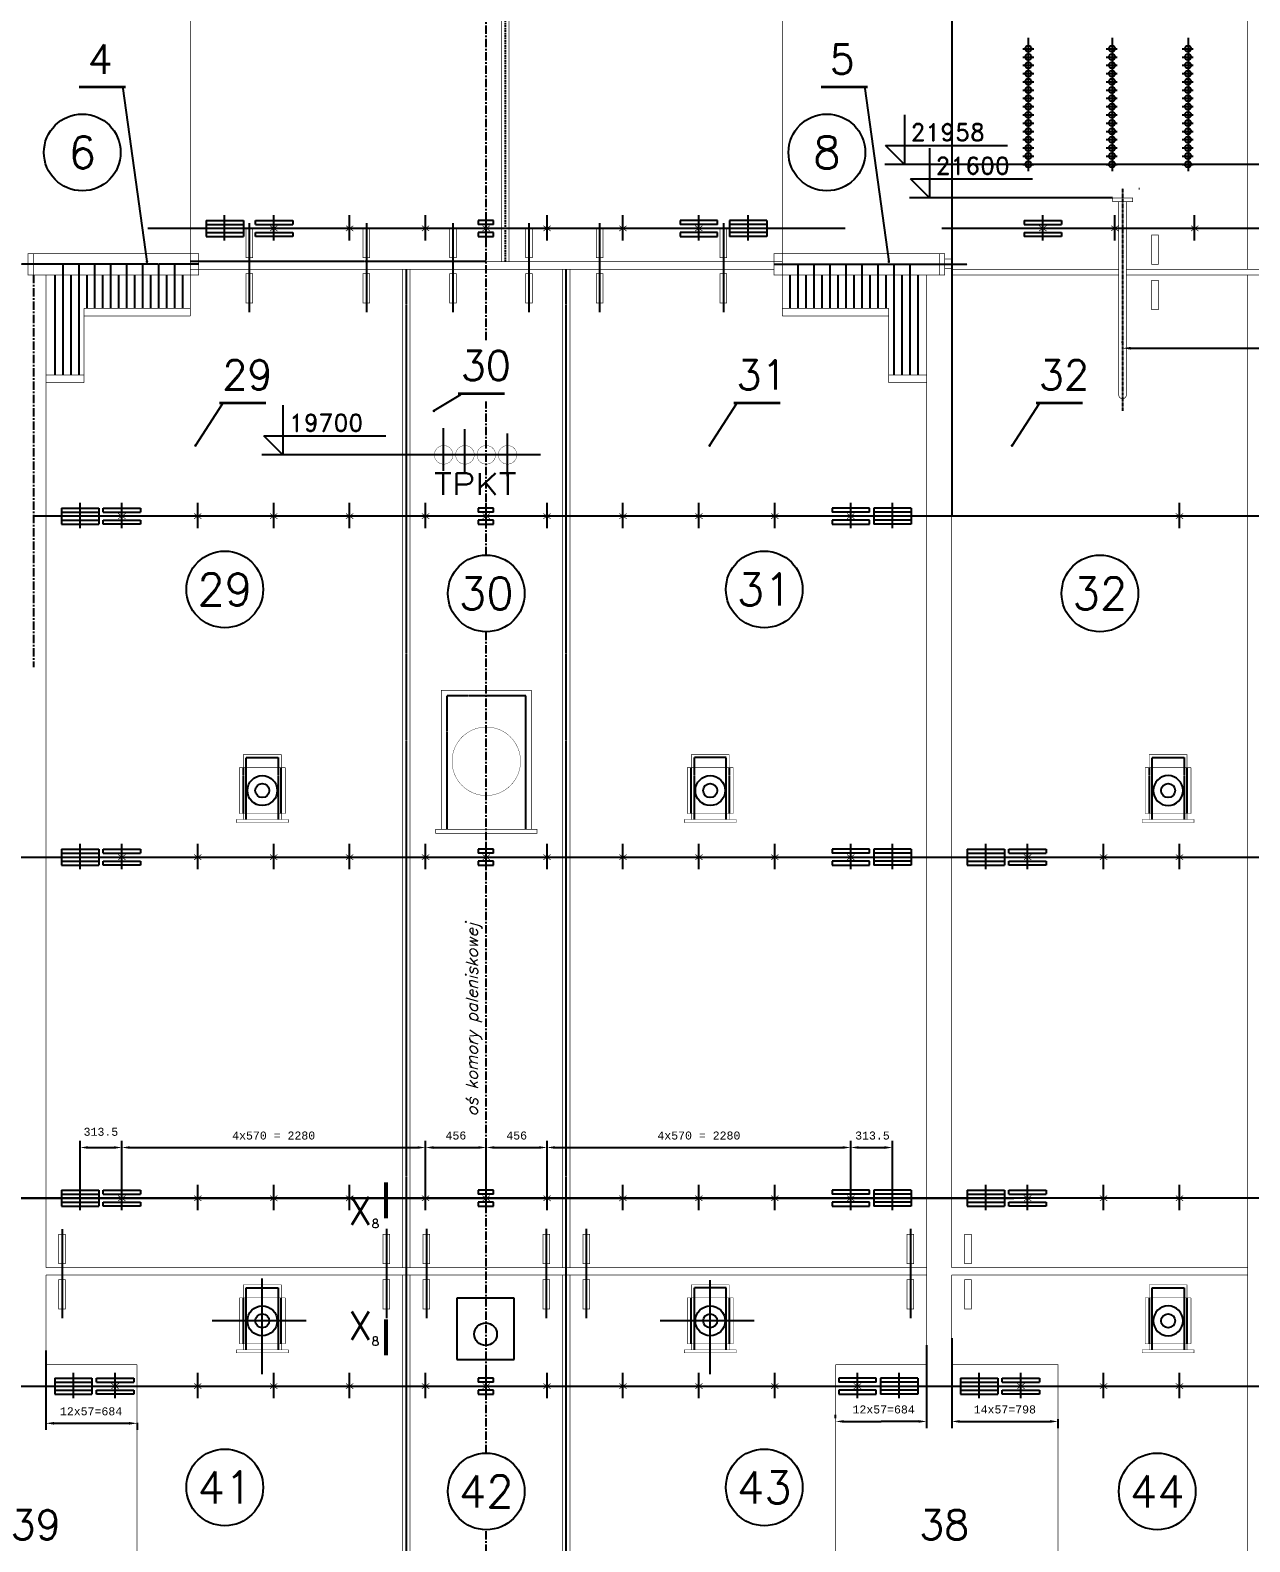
# Model space of a CAD drawing. Extents: x 13210 to 94108, y -7390 to 36310.
# Drawn here: x 30219 to 39375, y 11542 to 22887 of the extents above; entities that cross this region are included whole.
import ezdxf
from ezdxf.enums import TextEntityAlignment as Align

# ---------------------------------------------------------------- set-up
doc = ezdxf.new("R2010")
doc.units = 0
doc.header["$MEASUREMENT"] = 0
doc.header["$PDMODE"] = 3
for name, pattern in [('C3', [3.88, 2, -0.5, 0.88, -0.5]), ('CENTERX2', [100, 62.5, -12.5, 12.5, -12.5]), ('CENTREX2', [100, 62.5, -12.5, 12.5, -12.5]), ('DASHED', [18.75, 12.5, -6.25]), ('DASHEDX2', [1.5, 1, -0.5])]:
    doc.linetypes.add(name, pattern=pattern)
doc.layers.get('0').update_dxf_attribs({"linetype": 'CONTINUOUS'})
doc.layers.get('DEFPOINTS').update_dxf_attribs({"linetype": 'CONTINUOUS'})
for name, color, linetype in [('LINIE', 7, 'DASHEDX2'), ('NUMERY-KOL', 4, 'CONTINUOUS'), ('NUMERY-ODN', 2, 'CONTINUOUS'), ('PRZEKROJE', 4, 'CONTINUOUS'), ('ROZWINIECIE', 3, 'CONTINUOUS'), ('SZCZEGOLY', 2, 'CONTINUOUS'), ('WYMIAR1', 7, 'CONTINUOUS'), ('X-X', 1, 'CONTINUOUS')]:
    doc.layers.add(name, color=color, linetype=linetype)
doc.styles.add('MONOTXT', font='monotxt')
doc.styles.add('ROMAND', font='romand')
doc.styles.add('ROMANS', font='romans')
doc.styles.get("Standard").update_dxf_attribs({"font": 'romans.shx'})
doc.dimstyles.new('KWA', dxfattribs={"dimscale": 20, "dimtxt": 3, "dimasz": 3, "dimexe": 2.5, "dimexo": 2.5, "dimgap": 1.5, "dimtad": 0, "dimtih": 1, "dimtoh": 1, "dimdsep": 46, "dimtxsty": 'Standard', "dimcen": -3, "dimdle": 1.25, "dimadec": 0, "dimazin": 0, "dimtfac": 0.75, "dimtofl": 0, "dimtmove": 2, "dimatfit": 3, "dimfxl": 0, "dimtvp": 1.5, "dimtolj": 1, "dimtzin": 12, "dimarcsym": 0})

# ---------------------------------------------------------------- blocks, each defined once
blk = doc.blocks.new('X')
at = {"linetype": 'Continuous', "const_width": 5}
for points in [[(27.5, 20), (-27.5, -20)], [(-27.5, 20), (27.5, -20)]]:
    blk.add_lwpolyline(points, dxfattribs=at)
blk = doc.blocks.new('K')
at = {"layer": 'ROZWINIECIE', "linetype": 'Continuous'}
blk.add_circle((0, 0), 112, dxfattribs=at)
blk = doc.blocks.new('*D159')
at = {"color": 0, "linetype": 'ByBlock'}
for p, q in [((30337, 12977), (30337, 12381)), ((30397, 12431), (30961, 12431)), ((31021, 12435), (31021, 12381))]:
    blk.add_line(p, q, dxfattribs=at)
for points in [[(30397, 12441), (30397, 12421), (30337, 12431)], [(30961, 12441), (30961, 12421), (31021, 12431)]]:
    blk.add_solid(points, dxfattribs=at)
at = {"layer": 'DEFPOINTS', "color": 0, "linetype": 'ByBlock'}
for p in [(30337, 13027), (31021, 12485), (31021, 12431)]:
    blk.add_point(p, dxfattribs=at)
at = {"color": 0, "linetype": 'ByBlock', "style": 'MONOTXT'}
blk.add_text('12x57=684', height=60, dxfattribs=at).set_placement((30676, 12521), align=Align.MIDDLE_CENTER)
blk = doc.blocks.new('*D158')
at = {"color": 0, "linetype": 'ByBlock'}
for p, q in [((36949, 13017), (36949, 12395)), ((36265, 12469), (36265, 12495)), ((36325, 12445), (36607, 12445)), ((36889, 12445), (36607, 12445))]:
    blk.add_line(p, q, dxfattribs=at)
for points in [[(36325, 12455), (36325, 12435), (36265, 12445)], [(36889, 12455), (36889, 12435), (36949, 12445)]]:
    blk.add_solid(points, dxfattribs=at)
at = {"layer": 'DEFPOINTS', "color": 0, "linetype": 'ByBlock'}
for p in [(36949, 13067), (36265, 12445), (36265, 12419)]:
    blk.add_point(p, dxfattribs=at)
at = {"color": 0, "linetype": 'ByBlock', "style": 'MONOTXT'}
blk.add_text('12x57=684', height=60, dxfattribs=at).set_placement((36626, 12535), align=Align.MIDDLE_CENTER)
blk = doc.blocks.new('*D157')
at = {"color": 0, "linetype": 'ByBlock'}
for p, q in [((37137, 13071), (37137, 12395)), ((37197, 12445), (37875, 12445)), ((37935, 12462), (37935, 12395))]:
    blk.add_line(p, q, dxfattribs=at)
for points in [[(37197, 12455), (37197, 12435), (37137, 12445)], [(37875, 12455), (37875, 12435), (37935, 12445)]]:
    blk.add_solid(points, dxfattribs=at)
at = {"layer": 'DEFPOINTS', "color": 0, "linetype": 'ByBlock'}
for p in [(37137, 13121), (37935, 12512), (37935, 12445)]:
    blk.add_point(p, dxfattribs=at)
at = {"color": 0, "linetype": 'ByBlock', "style": 'MONOTXT'}
blk.add_text('14x57=798', height=60, dxfattribs=at).set_placement((37536, 12535), align=Align.MIDDLE_CENTER)
blk = doc.blocks.new('POZ')
for p, q in [((0, 186), (0, 0)), ((0, 0), (-71, 71)), ((-71, 71), (387, 71))]:
    blk.add_line(p, q)
at = {"style": 'ROMAND', "flags": 4}
blk.add_attdef('POZIOM', (23, 88), '', height=65, dxfattribs=at)
blk = doc.blocks.new('*D130')
at = {"color": 0, "linetype": 'ByBlock'}
for p, q in [((30593.5, 14170), (30593.5, 14551)), ((30907, 14170), (30907, 14551)), ((30653.5, 14501), (30847, 14501))]:
    blk.add_line(p, q, dxfattribs=at)
for points in [[(30653.5, 14511), (30653.5, 14491), (30593.5, 14501)], [(30847, 14511), (30847, 14491), (30907, 14501)]]:
    blk.add_solid(points, dxfattribs=at)
at = {"layer": 'DEFPOINTS', "color": 0, "linetype": 'ByBlock'}
for p in [(30907, 14501), (30593.5, 14120), (30907, 14120)]:
    blk.add_point(p, dxfattribs=at)
at = {"color": 0, "linetype": 'ByBlock', "style": 'MONOTXT'}
blk.add_text('313.5', height=60, dxfattribs=at).set_placement((30750, 14619), align=Align.MIDDLE_CENTER)
blk = doc.blocks.new('*D129')
at = {"color": 0, "linetype": 'ByBlock'}
for p, q in [((30907, 14170), (30907, 14551)), ((33187, 14170), (33187, 14551)), ((30967, 14501), (33127, 14501))]:
    blk.add_line(p, q, dxfattribs=at)
for points in [[(30967, 14511), (30967, 14491), (30907, 14501)], [(33127, 14511), (33127, 14491), (33187, 14501)]]:
    blk.add_solid(points, dxfattribs=at)
at = {"layer": 'DEFPOINTS', "color": 0, "linetype": 'ByBlock'}
for p in [(33187, 14501), (30907, 14120), (33187, 14120)]:
    blk.add_point(p, dxfattribs=at)
at = {"color": 0, "linetype": 'ByBlock', "style": 'MONOTXT'}
blk.add_text('4x570 = 2280', height=60, dxfattribs=at).set_placement((32047, 14591), align=Align.MIDDLE_CENTER)
blk = doc.blocks.new('*D128')
at = {"color": 0, "linetype": 'ByBlock'}
for p, q in [((33187, 14170), (33187, 14551)), ((33643, 14170), (33643, 14551)), ((33247, 14501), (33583, 14501))]:
    blk.add_line(p, q, dxfattribs=at)
for points in [[(33247, 14511), (33247, 14491), (33187, 14501)], [(33583, 14511), (33583, 14491), (33643, 14501)]]:
    blk.add_solid(points, dxfattribs=at)
at = {"layer": 'DEFPOINTS', "color": 0, "linetype": 'ByBlock'}
for p in [(33643, 14501), (33187, 14120), (33643, 14120)]:
    blk.add_point(p, dxfattribs=at)
at = {"color": 0, "linetype": 'ByBlock', "style": 'MONOTXT'}
blk.add_text('456', height=60, dxfattribs=at).set_placement((33415, 14591), align=Align.MIDDLE_CENTER)
blk = doc.blocks.new('*D127')
at = {"color": 0, "linetype": 'ByBlock'}
for p, q in [((33643, 14170), (33643, 14551)), ((34099, 14170), (34099, 14551)), ((33703, 14501), (34039, 14501))]:
    blk.add_line(p, q, dxfattribs=at)
for points in [[(33703, 14511), (33703, 14491), (33643, 14501)], [(34039, 14511), (34039, 14491), (34099, 14501)]]:
    blk.add_solid(points, dxfattribs=at)
at = {"layer": 'DEFPOINTS', "color": 0, "linetype": 'ByBlock'}
for p in [(34099, 14501), (33643, 14120), (34099, 14120)]:
    blk.add_point(p, dxfattribs=at)
at = {"color": 0, "linetype": 'ByBlock', "style": 'MONOTXT'}
blk.add_text('456', height=60, dxfattribs=at).set_placement((33871, 14591), align=Align.MIDDLE_CENTER)
blk = doc.blocks.new('*D126')
at = {"color": 0, "linetype": 'ByBlock'}
for p, q in [((34099, 14170), (34099, 14551)), ((36379, 14170), (36379, 14551)), ((34159, 14501), (36319, 14501))]:
    blk.add_line(p, q, dxfattribs=at)
for points in [[(34159, 14511), (34159, 14491), (34099, 14501)], [(36319, 14511), (36319, 14491), (36379, 14501)]]:
    blk.add_solid(points, dxfattribs=at)
at = {"layer": 'DEFPOINTS', "color": 0, "linetype": 'ByBlock'}
for p in [(36379, 14501), (34099, 14120), (36379, 14120)]:
    blk.add_point(p, dxfattribs=at)
at = {"color": 0, "linetype": 'ByBlock', "style": 'MONOTXT'}
blk.add_text('4x570 = 2280', height=60, dxfattribs=at).set_placement((35239, 14591), align=Align.MIDDLE_CENTER)
blk = doc.blocks.new('*D125')
at = {"color": 0, "linetype": 'ByBlock'}
for p, q in [((36379, 14170), (36379, 14551)), ((36692.5, 14170), (36692.5, 14551)), ((36439, 14501), (36632.5, 14501))]:
    blk.add_line(p, q, dxfattribs=at)
for points in [[(36439, 14511), (36439, 14491), (36379, 14501)], [(36632.5, 14511), (36632.5, 14491), (36692.5, 14501)]]:
    blk.add_solid(points, dxfattribs=at)
at = {"layer": 'DEFPOINTS', "color": 0, "linetype": 'ByBlock'}
for p in [(36692.5, 14501), (36379, 14120), (36692.5, 14120)]:
    blk.add_point(p, dxfattribs=at)
at = {"color": 0, "linetype": 'ByBlock', "style": 'MONOTXT'}
blk.add_text('313.5', height=60, dxfattribs=at).set_placement((36542, 14591), align=Align.MIDDLE_CENTER)
blk = doc.blocks.new('*D74')
at = {"color": 0, "linetype": 'ByBlock'}
for p, q in [((38420, 20540), (38420, 20550)), ((40414.5, 20510), (40414.5, 20550)), ((38480, 20500), (40354.5, 20500))]:
    blk.add_line(p, q, dxfattribs=at)
for points in [[(38480, 20510), (38480, 20490), (38420, 20500)], [(40354.5, 20510), (40354.5, 20490), (40414.5, 20500)]]:
    blk.add_solid(points, dxfattribs=at)
at = {"layer": 'DEFPOINTS', "color": 0, "linetype": 'ByBlock'}
for p in [(38420, 20490), (40414.5, 20500), (40414.5, 20460)]:
    blk.add_point(p, dxfattribs=at)
at = {"color": 0, "linetype": 'ByBlock', "style": 'MONOTXT'}
blk.add_text('20023.5', height=60, dxfattribs=at).set_placement((39830, 20590), align=Align.MIDDLE_CENTER)

msp = doc.modelspace()

# ---------------------------------------------------------------- linework, layer by layer
at = {"layer": 'LINIE', "linetype": 'CENTERX2'}
for p, q in [((33643, 20560), (33643, 31407.73845)), ((30243, 21050), (30243, 18107)), ((33643, 18948), (33643, 20100)), ((33643, 12208), (33643, 18372)), ((33643, 7260), (33643, 11632))]:
    msp.add_line(p, q, dxfattribs=at)
at = {"layer": 'LINIE', "linetype": 'DASHED'}
msp.add_line((33786.5, 21150), (33786.5, 31407.73845), dxfattribs=at)
at = {"layer": 'LINIE', "linetype": 'Continuous'}
for p, q in [((37137, 31050), (37137, 19240)), ((37711, 22830), (37711, 21830)), ((38341, 22830), (38341, 21830)), ((38911, 22830), (38911, 21830)), ((37670.08141, 22748), (37753, 22748)), ((38297.08141, 22748), (38380, 22748)), ((38867.08141, 22748), (38950, 22748)), ((37670.08141, 22686), (37753, 22686)), ((37670.08141, 22624), (37753, 22624)), ((38297.08141, 22686), (38380, 22686)), ((38297.08141, 22624), (38380, 22624)), ((38867.08141, 22686), (38950, 22686)), ((38867.08141, 22624), (38950, 22624)), ((37670.08141, 22562), (37753, 22562)), ((37670.08141, 22500), (37753, 22500)), ((38297.08141, 22562), (38380, 22562)), ((38297.08141, 22500), (38380, 22500)), ((38867.08141, 22562), (38950, 22562)), ((38867.08141, 22500), (38950, 22500)), ((38911, 22520), (38911, 21830)), ((37670.08141, 22438), (37753, 22438)), ((37670.08141, 22376), (37753, 22376)), ((38297.08141, 22438), (38380, 22438)), ((38297.08141, 22376), (38380, 22376)), ((38867.08141, 22438), (38950, 22438)), ((38867.08141, 22376), (38950, 22376)), ((37670.08141, 22314), (37753, 22314)), ((37670.08141, 22252), (37753, 22252)), ((38297.08141, 22314), (38380, 22314)), ((38297.08141, 22252), (38380, 22252)), ((38867.08141, 22314), (38950, 22314)), ((38867.08141, 22252), (38950, 22252)), ((37670.08141, 22190), (37753, 22190)), ((37670.08141, 22128), (37753, 22128)), ((38297.08141, 22190), (38380, 22190)), ((38297.08141, 22128), (38380, 22128)), ((38867.08141, 22190), (38950, 22190)), ((38867.08141, 22128), (38950, 22128)), ((37670.08141, 22066), (37753, 22066)), ((38297.08141, 22066), (38380, 22066)), ((38867.08141, 22066), (38950, 22066)), ((37670.08141, 22004), (37753, 22004)), ((37670.08141, 21942), (37753, 21942)), ((38297.08141, 22004), (38380, 22004)), ((38297.08141, 21942), (38380, 21942)), ((38867.08141, 22004), (38950, 22004)), ((38867.08141, 21942), (38950, 21942)), ((43836, 21880), (36635, 21880)), ((37670.08141, 21880), (37753, 21880)), ((38297.08141, 21880), (38380, 21880)), ((38867.08141, 21880), (38950, 21880)), ((36336, 21400), (31103, 21400)), ((31863, 21440), (31863, 20770)), ((32019.5, 21420), (32019.5, 21420)), ((32743, 21440), (32743, 20770)), ((33393, 21440), (33393, 20770)), ((33963, 21440), (33963, 20770)), ((34493, 21440), (34493, 20770)), ((35423, 21440), (35423, 20770)), ((47990, 21400), (37064, 21400)), ((34050, 19700), (31959, 19700)), ((43820, 19240), (30243, 19240)), ((14198, 16680), (43820, 16680)), ((14198, 14120), (37603, 14120)), ((47990, 14120), (29683, 14120)), ((30458.5, 13889), (30458.5, 13219)), ((32893, 13890), (32893, 13220)), ((33193, 13890), (33193, 13220)), ((34093, 13890), (34093, 13220)), ((34393, 13890), (34393, 13220)), ((36827.5, 13890), (36827.5, 13220)), ((31961.5, 12800), (31961.5, 13518)), ((35324.5, 12800), (35324.5, 13506)), ((32292, 13200), (31585, 13200)), ((35655, 13200), (34948, 13200)), ((14198, 12710), (44007, 12710))]:
    msp.add_line(p, q, dxfattribs=at)
at = {"layer": 'LINIE', "linetype": 'C3'}
msp.add_line((38420, 21700), (38420, 20030), dxfattribs=at)
at = {"layer": 'LINIE', "linetype": 'CENTREX2'}
msp.add_line((38543, 21699), (38548, 21699), dxfattribs=at)
at = {"layer": 'LINIE', "linetype": 'DASHEDX2'}
for p, q in [((33043, 3933.2), (33043, 21093)), ((34243, 3933.2), (34243, 21093)), ((33345.75, 17892.25), (33345.75, 16890)), ((33940.25, 17892.25), (33345.75, 17892.25)), ((33940.25, 16890), (33940.25, 17892.25)), ((31841.5, 17427.5), (32081.5, 17427.5)), ((31841.5, 16962.5), (31841.5, 17427.5)), ((32081.5, 17427.5), (32081.5, 16962.5)), ((35444.5, 17427.5), (35204.5, 17427.5)), ((35204.5, 17427.5), (35204.5, 16962.5)), ((35444.5, 16962.5), (35444.5, 17427.5)), ((38641.5, 16962.5), (38641.5, 17427.5)), ((38641.5, 17427.5), (38881.5, 17427.5)), ((38881.5, 17427.5), (38881.5, 16962.5)), ((31819, 17352.5), (31819, 17007.5)), ((32104, 17007.5), (32104, 17352.5)), ((35182, 17007.5), (35182, 17352.5)), ((35467, 17352.5), (35467, 17007.5)), ((38619, 17352.5), (38619, 17007.5)), ((38904, 17007.5), (38904, 17352.5)), ((31841.5, 12982.5), (31841.5, 13447.5)), ((31841.5, 13447.5), (32081.5, 13447.5)), ((32081.5, 13447.5), (32081.5, 12982.5)), ((35204.5, 13447.5), (35204.5, 12982.5)), ((35444.5, 13447.5), (35204.5, 13447.5)), ((35444.5, 12982.5), (35444.5, 13447.5)), ((38641.5, 13447.5), (38881.5, 13447.5)), ((38641.5, 12982.5), (38641.5, 13447.5)), ((38881.5, 13447.5), (38881.5, 12982.5)), ((31819, 13372.5), (31819, 13027.5)), ((32104, 13027.5), (32104, 13372.5)), ((35182, 13027.5), (35182, 13372.5)), ((35467, 13372.5), (35467, 13027.5)), ((38619, 13372.5), (38619, 13027.5)), ((38904, 13027.5), (38904, 13372.5))]:
    msp.add_line(p, q, dxfattribs=at)
at = {"layer": 'NUMERY-KOL'}
for centre in [(30610, 21970), (36200, 21970), (31680, 18690), (33643, 18660), (35730, 18690), (38250, 18660), (31680, 11950), (33643, 11920), (35730, 11950), (38680, 11920)]:
    msp.add_circle(centre, 288, dxfattribs=at)
at = {"layer": 'NUMERY-ODN'}
for p, q in [((30915, 22450), (31095, 21150)), ((36485, 22450), (36665, 21150)), ((33450, 20150), (33250, 20030)), ((31660, 20080), (31460, 19770)), ((35520, 20080), (35320, 19770)), ((37790, 20080), (37590, 19770))]:
    msp.add_line(p, q, dxfattribs=at)
at = {"layer": 'NUMERY-ODN', "const_width": 20}
for points in [[(30935, 22460), (30585, 22460), (30605, 22460)], [(36505, 22460), (36155, 22460), (36175, 22460)], [(31640, 20090), (31990, 20090), (31970, 20090)], [(33430, 20160), (33780, 20160), (33760, 20160)], [(35500, 20090), (35850, 20090), (35830, 20090)], [(37770, 20090), (38120, 20090), (38100, 20090)]]:
    msp.add_lwpolyline(points, dxfattribs=at)
at = {"layer": 'NUMERY-ODN', "const_width": 10}
for points in [[(31090, 21150, 1), (31100, 21150, 1)], [(36660, 21150, 1), (36670, 21150, 1)], [(33245, 20030, 1), (33255, 20030, 1)], [(31455, 19770, 1), (31465, 19770, 1)], [(35315, 19770, 1), (35325, 19770, 1)], [(37585, 19770, 1), (37595, 19770, 1)]]:
    msp.add_lwpolyline(points, format="xyb", close=True, dxfattribs=at)
at = {"layer": 'PRZEKROJE', "linetype": 'Continuous'}
for p, q in [((31676.5, 21310), (31676.5, 21500)), ((31676.5, 21310), (31676.5, 21500)), ((32047, 21310), (32047, 21500)), ((32617, 21310), (32617, 21500)), ((33187, 21310), (33187, 21500)), ((33643, 21310), (33643, 21500)), ((34099, 21310), (34099, 21500)), ((34669, 21310), (34669, 21500)), ((35239, 21310), (35239, 21500)), ((35609.5, 21310), (35609.5, 21500)), ((37821, 21310), (37821, 21500)), ((38361, 21310), (38361, 21500)), ((38961, 21310), (38961, 21500)), ((30593.5, 19150), (30593.5, 19340)), ((30907, 19150), (30907, 19340)), ((31477, 19150), (31477, 19340)), ((32047, 19150), (32047, 19340)), ((32617, 19150), (32617, 19340)), ((33187, 19150), (33187, 19340)), ((33643, 19150), (33643, 19340)), ((34099, 19150), (34099, 19340)), ((34669, 19150), (34669, 19340)), ((35239, 19150), (35239, 19340)), ((35809, 19150), (35809, 19340)), ((36379, 19150), (36379, 19340)), ((36692.5, 19150), (36692.5, 19340)), ((38847, 19150), (38847, 19340)), ((30593.5, 16590), (30593.5, 16780)), ((30907, 16590), (30907, 16780)), ((31477, 16590), (31477, 16780)), ((32047, 16590), (32047, 16780)), ((32617, 16590), (32617, 16780)), ((33187, 16590), (33187, 16780)), ((33643, 16590), (33643, 16780)), ((34099, 16590), (34099, 16780)), ((34669, 16590), (34669, 16780)), ((35239, 16590), (35239, 16780)), ((35809, 16590), (35809, 16780)), ((36379, 16590), (36379, 16780)), ((36692.5, 16590), (36692.5, 16780)), ((37393.5, 16590), (37393.5, 16780)), ((37393.5, 16590), (37393.5, 16780)), ((37707, 16590), (37707, 16780)), ((37707, 16590), (37707, 16780)), ((38277, 16590), (38277, 16780)), ((38847, 16590), (38847, 16780)), ((30593.5, 14030), (30593.5, 14220)), ((30907, 14030), (30907, 14220)), ((31477, 14030), (31477, 14220)), ((32047, 14030), (32047, 14220)), ((32617, 14030), (32617, 14220)), ((33187, 14030), (33187, 14220)), ((33643, 14030), (33643, 14220)), ((34099, 14030), (34099, 14220)), ((34669, 14030), (34669, 14220)), ((35239, 14030), (35239, 14220)), ((35809, 14030), (35809, 14220)), ((36379, 14030), (36379, 14220)), ((36692.5, 14030), (36692.5, 14220)), ((37393.5, 14030), (37393.5, 14220)), ((37393.5, 14030), (37393.5, 14220)), ((37707, 14030), (37707, 14220)), ((37707, 14030), (37707, 14220)), ((38277, 14030), (38277, 14220)), ((38847, 14030), (38847, 14220)), ((30543, 12620), (30543, 12810)), ((30856.5, 12620), (30856.5, 12810)), ((31477, 12620), (31477, 12810)), ((32047, 12620), (32047, 12810)), ((32617, 12620), (32617, 12810)), ((33187, 12620), (33187, 12810)), ((33643, 12620), (33643, 12810)), ((34099, 12620), (34099, 12810)), ((34669, 12620), (34669, 12810)), ((35239, 12620), (35239, 12810)), ((35809, 12620), (35809, 12810)), ((36429.5, 12620), (36429.5, 12810)), ((36743, 12620), (36743, 12810)), ((37343, 12620), (37343, 12810)), ((37343, 12620), (37343, 12810)), ((37656.5, 12620), (37656.5, 12810)), ((37656.5, 12620), (37656.5, 12810)), ((38277, 12620), (38277, 12810)), ((38847, 12620), (38847, 12810))]:
    msp.add_line(p, q, dxfattribs=at)
at = {"layer": 'ROZWINIECIE', "linetype": 'Continuous'}
for p, q in [((31539.5, 21460), (31539.5, 21340)), ((31539.5, 21460), (31819.5, 21460)), ((31819.5, 21460), (31819.5, 21340)), ((31909.5, 21430), (31909.5, 21460)), ((31909.5, 21460), (32189.5, 21460)), ((32189.5, 21460), (32189.5, 21430)), ((33696.5, 21460), (33582.5, 21460)), ((33582.5, 21460), (33582.5, 21430)), ((33696.5, 21430), (33696.5, 21460)), ((35099.5, 21460), (35099.5, 21430)), ((35379.5, 21460), (35099.5, 21460)), ((35379.5, 21430), (35379.5, 21460)), ((35749.5, 21460), (35469.5, 21460)), ((35469.5, 21460), (35469.5, 21340)), ((35749.5, 21460), (35749.5, 21340)), ((37680.5, 21460), (37960.5, 21460)), ((37680.5, 21460), (37680.5, 21430)), ((37960.5, 21460), (37960.5, 21430)), ((31539.5, 21430), (31819.5, 21430)), ((31539.5, 21370), (31819.5, 21370)), ((31539.5, 21340), (31819.5, 21340)), ((31909.5, 21430), (32189.5, 21430)), ((31909.5, 21340), (31909.5, 21370)), ((31909.5, 21370), (32189.5, 21370)), ((32189.5, 21340), (31909.5, 21340)), ((32189.5, 21370), (32189.5, 21340)), ((33696.5, 21430), (33582.5, 21430)), ((33582.5, 21370), (33582.5, 21340)), ((33696.5, 21370), (33582.5, 21370)), ((33582.5, 21340), (33696.5, 21340)), ((33696.5, 21340), (33696.5, 21370)), ((35379.5, 21430), (35099.5, 21430)), ((35379.5, 21370), (35099.5, 21370)), ((35099.5, 21370), (35099.5, 21340)), ((35099.5, 21340), (35379.5, 21340)), ((35379.5, 21340), (35379.5, 21370)), ((35749.5, 21430), (35469.5, 21430)), ((35749.5, 21370), (35469.5, 21370)), ((35749.5, 21340), (35469.5, 21340)), ((37680.5, 21430), (37960.5, 21430)), ((37680.5, 21370), (37960.5, 21370)), ((37680.5, 21370), (37680.5, 21340)), ((37960.5, 21340), (37680.5, 21340)), ((37960.5, 21370), (37960.5, 21340)), ((30453.5, 19300), (30733.5, 19300)), ((30453.5, 19300), (30453.5, 19180)), ((30733.5, 19300), (30733.5, 19180)), ((30766.5, 19300), (31046.5, 19300)), ((30766.5, 19270), (30766.5, 19300)), ((31046.5, 19300), (31046.5, 19270)), ((33582.5, 19300), (33582.5, 19270)), ((33696.5, 19300), (33582.5, 19300)), ((33696.5, 19270), (33696.5, 19300)), ((36519.5, 19300), (36239.5, 19300)), ((36239.5, 19300), (36239.5, 19270)), ((36519.5, 19270), (36519.5, 19300)), ((36552.5, 19300), (36552.5, 19180)), ((36832.5, 19300), (36552.5, 19300)), ((36832.5, 19300), (36832.5, 19180)), ((30453.5, 19270), (30733.5, 19270)), ((30453.5, 19210), (30733.5, 19210)), ((30453.5, 19180), (30733.5, 19180)), ((30766.5, 19270), (31046.5, 19270)), ((30766.5, 19210), (31046.5, 19210)), ((30766.5, 19180), (30766.5, 19210)), ((31046.5, 19180), (30766.5, 19180)), ((31046.5, 19210), (31046.5, 19180)), ((33696.5, 19270), (33582.5, 19270)), ((33696.5, 19210), (33582.5, 19210)), ((33582.5, 19210), (33582.5, 19180)), ((33582.5, 19180), (33696.5, 19180)), ((33696.5, 19180), (33696.5, 19210)), ((36519.5, 19270), (36239.5, 19270)), ((36239.5, 19210), (36239.5, 19180)), ((36519.5, 19210), (36239.5, 19210)), ((36239.5, 19180), (36519.5, 19180)), ((36519.5, 19180), (36519.5, 19210)), ((36832.5, 19270), (36552.5, 19270)), ((36832.5, 19210), (36552.5, 19210)), ((36832.5, 19180), (36552.5, 19180)), ((30453.5, 16740), (30453.5, 16620)), ((30453.5, 16740), (30733.5, 16740)), ((30453.5, 16710), (30733.5, 16710)), ((30733.5, 16740), (30733.5, 16620)), ((30766.5, 16710), (30766.5, 16740)), ((30766.5, 16740), (31046.5, 16740)), ((30766.5, 16710), (31046.5, 16710)), ((31046.5, 16740), (31046.5, 16710)), ((33696.5, 16740), (33582.5, 16740)), ((33582.5, 16740), (33582.5, 16710)), ((33696.5, 16710), (33582.5, 16710)), ((33696.5, 16710), (33696.5, 16740)), ((36239.5, 16740), (36239.5, 16710)), ((36519.5, 16740), (36239.5, 16740)), ((36519.5, 16710), (36239.5, 16710)), ((36519.5, 16710), (36519.5, 16740)), ((36832.5, 16740), (36552.5, 16740)), ((36552.5, 16740), (36552.5, 16620)), ((36832.5, 16710), (36552.5, 16710)), ((36832.5, 16740), (36832.5, 16620)), ((37253.5, 16740), (37533.5, 16740)), ((37253.5, 16740), (37253.5, 16620)), ((37253.5, 16740), (37533.5, 16740)), ((37253.5, 16740), (37253.5, 16620)), ((37253.5, 16710), (37533.5, 16710)), ((37253.5, 16710), (37533.5, 16710)), ((37533.5, 16740), (37533.5, 16620)), ((37533.5, 16740), (37533.5, 16620)), ((37566.5, 16740), (37846.5, 16740)), ((37566.5, 16710), (37566.5, 16740)), ((37566.5, 16740), (37846.5, 16740)), ((37566.5, 16710), (37566.5, 16740)), ((37566.5, 16710), (37846.5, 16710)), ((37566.5, 16710), (37846.5, 16710)), ((37846.5, 16740), (37846.5, 16710)), ((37846.5, 16740), (37846.5, 16710)), ((30453.5, 16650), (30733.5, 16650)), ((30453.5, 16620), (30733.5, 16620)), ((30766.5, 16620), (30766.5, 16650)), ((30766.5, 16650), (31046.5, 16650)), ((31046.5, 16620), (30766.5, 16620)), ((31046.5, 16650), (31046.5, 16620)), ((33582.5, 16650), (33582.5, 16620)), ((33696.5, 16650), (33582.5, 16650)), ((33582.5, 16620), (33696.5, 16620)), ((33696.5, 16620), (33696.5, 16650)), ((36519.5, 16650), (36239.5, 16650)), ((36239.5, 16650), (36239.5, 16620)), ((36239.5, 16620), (36519.5, 16620)), ((36519.5, 16620), (36519.5, 16650)), ((36832.5, 16650), (36552.5, 16650)), ((36832.5, 16620), (36552.5, 16620)), ((37253.5, 16650), (37533.5, 16650)), ((37253.5, 16650), (37533.5, 16650)), ((37253.5, 16620), (37533.5, 16620)), ((37253.5, 16620), (37533.5, 16620)), ((37566.5, 16650), (37846.5, 16650)), ((37566.5, 16620), (37566.5, 16650)), ((37566.5, 16650), (37846.5, 16650)), ((37566.5, 16620), (37566.5, 16650)), ((37846.5, 16620), (37566.5, 16620)), ((37846.5, 16620), (37566.5, 16620)), ((37846.5, 16650), (37846.5, 16620)), ((37846.5, 16650), (37846.5, 16620)), ((30453.5, 14180), (30733.5, 14180)), ((30453.5, 14180), (30453.5, 14060)), ((30453.5, 14150), (30733.5, 14150)), ((30453.5, 14090), (30733.5, 14090)), ((30733.5, 14180), (30733.5, 14060)), ((30766.5, 14180), (31046.5, 14180)), ((30766.5, 14150), (30766.5, 14180)), ((30766.5, 14150), (31046.5, 14150)), ((30766.5, 14090), (31046.5, 14090)), ((30766.5, 14060), (30766.5, 14090)), ((31046.5, 14180), (31046.5, 14150)), ((31046.5, 14090), (31046.5, 14060)), ((33582.5, 14180), (33582.5, 14150)), ((33696.5, 14180), (33582.5, 14180)), ((33696.5, 14150), (33582.5, 14150)), ((33696.5, 14090), (33582.5, 14090)), ((33582.5, 14090), (33582.5, 14060)), ((33696.5, 14150), (33696.5, 14180)), ((33696.5, 14060), (33696.5, 14090)), ((36519.5, 14180), (36239.5, 14180)), ((36239.5, 14180), (36239.5, 14150)), ((36519.5, 14150), (36239.5, 14150)), ((36239.5, 14090), (36239.5, 14060)), ((36519.5, 14090), (36239.5, 14090)), ((36519.5, 14150), (36519.5, 14180)), ((36519.5, 14060), (36519.5, 14090)), ((36552.5, 14180), (36552.5, 14060)), ((36832.5, 14180), (36552.5, 14180)), ((36832.5, 14150), (36552.5, 14150)), ((36832.5, 14090), (36552.5, 14090)), ((36832.5, 14180), (36832.5, 14060)), ((37253.5, 14180), (37533.5, 14180)), ((37253.5, 14180), (37533.5, 14180)), ((37253.5, 14180), (37253.5, 14060)), ((37253.5, 14180), (37253.5, 14060)), ((37253.5, 14150), (37533.5, 14150)), ((37253.5, 14150), (37533.5, 14150)), ((37253.5, 14090), (37533.5, 14090)), ((37253.5, 14090), (37533.5, 14090)), ((37533.5, 14180), (37533.5, 14060)), ((37533.5, 14180), (37533.5, 14060)), ((37566.5, 14150), (37566.5, 14180)), ((37566.5, 14180), (37846.5, 14180)), ((37566.5, 14150), (37566.5, 14180)), ((37566.5, 14180), (37846.5, 14180)), ((37566.5, 14150), (37846.5, 14150)), ((37566.5, 14150), (37846.5, 14150)), ((37566.5, 14060), (37566.5, 14090)), ((37566.5, 14090), (37846.5, 14090)), ((37566.5, 14060), (37566.5, 14090)), ((37566.5, 14090), (37846.5, 14090)), ((37846.5, 14180), (37846.5, 14150)), ((37846.5, 14180), (37846.5, 14150)), ((37846.5, 14090), (37846.5, 14060)), ((37846.5, 14090), (37846.5, 14060)), ((30453.5, 14060), (30733.5, 14060)), ((31046.5, 14060), (30766.5, 14060)), ((33582.5, 14060), (33696.5, 14060)), ((36239.5, 14060), (36519.5, 14060)), ((36832.5, 14060), (36552.5, 14060)), ((37253.5, 14060), (37533.5, 14060)), ((37253.5, 14060), (37533.5, 14060)), ((37846.5, 14060), (37566.5, 14060)), ((37846.5, 14060), (37566.5, 14060)), ((33423, 13370), (33423, 12910)), ((33853, 13370), (33423, 13370)), ((33853, 12910), (33853, 13370)), ((33423, 12910), (33853, 12910)), ((30403, 12770), (30683, 12770)), ((30403, 12770), (30403, 12650)), ((30403, 12740), (30683, 12740)), ((30683, 12770), (30683, 12650)), ((30716, 12770), (30996, 12770)), ((30716, 12740), (30716, 12770)), ((30716, 12740), (30996, 12740)), ((30996, 12770), (30996, 12740)), ((33582.5, 12770), (33582.5, 12740)), ((33696.5, 12770), (33582.5, 12770)), ((33696.5, 12740), (33582.5, 12740)), ((33696.5, 12740), (33696.5, 12770)), ((36570, 12770), (36290, 12770)), ((36290, 12770), (36290, 12740)), ((36570, 12740), (36290, 12740)), ((36570, 12740), (36570, 12770)), ((36603, 12770), (36603, 12650)), ((36883, 12770), (36603, 12770)), ((36883, 12740), (36603, 12740)), ((36883, 12770), (36883, 12650)), ((37203, 12770), (37483, 12770)), ((37203, 12770), (37483, 12770)), ((37203, 12770), (37203, 12650)), ((37203, 12770), (37203, 12650)), ((37203, 12740), (37483, 12740)), ((37203, 12740), (37483, 12740)), ((37483, 12770), (37483, 12650)), ((37483, 12770), (37483, 12650)), ((37516, 12740), (37516, 12770)), ((37516, 12770), (37796, 12770)), ((37516, 12740), (37516, 12770)), ((37516, 12770), (37796, 12770)), ((37516, 12740), (37796, 12740)), ((37516, 12740), (37796, 12740)), ((37796, 12770), (37796, 12740)), ((37796, 12770), (37796, 12740)), ((30403, 12680), (30683, 12680)), ((30403, 12650), (30683, 12650)), ((30716, 12680), (30996, 12680)), ((30716, 12650), (30716, 12680)), ((30996, 12650), (30716, 12650)), ((30996, 12680), (30996, 12650)), ((33696.5, 12680), (33582.5, 12680)), ((33582.5, 12680), (33582.5, 12650)), ((33582.5, 12650), (33696.5, 12650)), ((33696.5, 12650), (33696.5, 12680)), ((36290, 12680), (36290, 12650)), ((36570, 12680), (36290, 12680)), ((36290, 12650), (36570, 12650)), ((36570, 12650), (36570, 12680)), ((36883, 12680), (36603, 12680)), ((36883, 12650), (36603, 12650)), ((37203, 12680), (37483, 12680)), ((37203, 12680), (37483, 12680)), ((37203, 12650), (37483, 12650)), ((37203, 12650), (37483, 12650)), ((37516, 12650), (37516, 12680)), ((37516, 12680), (37796, 12680)), ((37516, 12650), (37516, 12680)), ((37516, 12680), (37796, 12680)), ((37796, 12650), (37516, 12650)), ((37796, 12650), (37516, 12650)), ((37796, 12680), (37796, 12650)), ((37796, 12680), (37796, 12650))]:
    msp.add_line(p, q, dxfattribs=at)
at = {"layer": 'ROZWINIECIE', "linetype": 'DASHEDX2'}
for p, q in [((31483, 21130), (30033, 21130)), ((33643, 21150), (31420, 21150)), ((35803, 21130), (37253, 21130))]:
    msp.add_line(p, q, dxfattribs=at)
at = {"layer": 'ROZWINIECIE'}
for p, q in [((30463, 21130), (30463, 20300)), ((30583, 21130), (30583, 20300)), ((30703, 21130), (30703, 20800)), ((30823, 21130), (30823, 20800)), ((30943, 21130), (30943, 20800)), ((31063, 21130), (31063, 20800)), ((31183, 21130), (31183, 20800)), ((31303, 21130), (31303, 20800)), ((35983, 21130), (35983, 20800)), ((36103, 21130), (36103, 20800)), ((36223, 21130), (36223, 20800)), ((36343, 21130), (36343, 20800)), ((36463, 21130), (36463, 20800)), ((36583, 21130), (36583, 20800)), ((36703, 21130), (36703, 20300)), ((36823, 21130), (36823, 20300)), ((30403, 21050), (30403, 20300)), ((30523, 21050), (30523, 20300)), ((30643, 21050), (30643, 20800)), ((30763, 21050), (30763, 20800)), ((30883, 21050), (30883, 20800)), ((31003, 21050), (31003, 20800)), ((31123, 21050), (31123, 20800)), ((31243, 21050), (31243, 20800)), ((31363, 21050), (31363, 20800)), ((35923, 21050), (35923, 20800)), ((36043, 21050), (36043, 20800)), ((36163, 21050), (36163, 20800)), ((36283, 21050), (36283, 20800)), ((36403, 21050), (36403, 20800)), ((36523, 21050), (36523, 20800)), ((36643, 21050), (36643, 20800)), ((36763, 21050), (36763, 20300)), ((36883, 21050), (36883, 20300))]:
    msp.add_line(p, q, dxfattribs=at)
at = {"layer": 'ROZWINIECIE', "const_width": 5}
for points in [[(31420, 21150), (31420, 31110)], [(33757, 21150), (33757, 31110)], [(33814, 21150), (33814, 31110)], [(35866, 21150), (35866, 31110)], [(35866, 21150), (35866, 31110)], [(37137, 13600), (37137, 31110)], [(37137, 31110), (37137, 13600)], [(39360, 31110), (39360, 21093)], [(30243, 21210), (30243, 21050)], [(35866, 21150), (31420, 21150)], [(31420, 20743), (31420, 21150)], [(35866, 20743), (35866, 21150)], [(37043, 21210), (37043, 21050)], [(37083, 21170), (37143, 21170), (37143, 21100), (37083, 21100)], [(30337, 13600), (30337, 21050)], [(35803, 21093), (31420, 21093)], [(33014.5, 13600), (33014.5, 21093)], [(33071.5, 13600), (33071.5, 21093)], [(34214.5, 13600), (34214.5, 21093)], [(34271.5, 13600), (34271.5, 21093)], [(36949, 12870), (36949, 21050)], [(38391, 21093), (37137, 21093)], [(38391, 21050), (37137, 21050)], [(40386, 21093), (38448, 21093)], [(40386, 21050), (38448, 21050)], [(39360, 21050), (39360, 3233.2)], [(30622, 20800), (31420, 20800)], [(30622, 20243), (30622, 20800)], [(36664, 20800), (35866, 20800)], [(36664, 20243), (36664, 20800)], [(30622, 20743), (31420, 20743)], [(36664, 20743), (35866, 20743)], [(30337, 20300), (30622, 20300)], [(30337, 20243), (30622, 20243)], [(36949, 20300), (36664, 20300)], [(36949, 20243), (36664, 20243)], [(36949, 13600), (30337, 13600)], [(36949, 13543), (30337, 13543)], [(30337, 12870), (30337, 13543)], [(33014.5, 3840), (33014.5, 13543)], [(33071.5, 3840), (33071.5, 13543)], [(34214.5, 3933.2), (34214.5, 13543)], [(34271.5, 3839.55), (34271.5, 13543)], [(39360, 13600), (37137, 13600)], [(39360, 13543), (37137, 13543)], [(37137, 12870), (37137, 13543)], [(37137, 13543), (37137, 12870)], [(31021, 12870), (30337, 12870)], [(31021, 8100), (31021, 12870)], [(36949, 12870), (36265, 12870)], [(36265, 8100), (36265, 12870)], [(37137, 12870), (37935, 12870), (37935, 8100), (37137, 8100)]]:
    msp.add_lwpolyline(points, dxfattribs=at)
for points in [[(38344.5, 21600), (38494.5, 21600), (38494.5, 21628.08327), (38344.5, 21628.08327)], [(31483, 21050), (30203, 21050), (30203, 21210), (31483, 21210)], [(35803, 21050), (37083, 21050), (37083, 21210), (35803, 21210)]]:
    msp.add_lwpolyline(points, close=True, dxfattribs=at)
msp.add_lwpolyline([(38391, 21600), (38391, 20150, 1), (38448, 20150), (38448, 21600)], format="xyb", dxfattribs=at)
at = {"layer": 'ROZWINIECIE', "linetype": 'Continuous'}
for points, const_width in [([(31888, 21400), (31838, 21400), (31838, 21400), (31838, 21400), (31838, 21180), (31888, 21180), (31888, 21180)], 5), ([(32768, 21400), (32718, 21400), (32718, 21400), (32718, 21400), (32718, 21180), (32768, 21180), (32768, 21180)], 5), ([(33418, 21400), (33368, 21400), (33368, 21400), (33368, 21400), (33368, 21180), (33418, 21180), (33418, 21180)], 5), ([(33988, 21400), (33938, 21400), (33938, 21400), (33938, 21400), (33938, 21180), (33988, 21180), (33988, 21180)], 5), ([(34518, 21400), (34468, 21400), (34468, 21400), (34468, 21400), (34468, 21180), (34518, 21180), (34518, 21180)], 5), ([(35448, 21400), (35398, 21400), (35398, 21400), (35398, 21400), (35398, 21180), (35448, 21180), (35448, 21180)], 5), ([(38688, 21350), (38638, 21350), (38638, 21350), (38638, 21350), (38638, 21130), (38688, 21130), (38688, 21130)], 5), ([(31888, 20840), (31838, 20840), (31838, 20840), (31838, 20840), (31838, 21060), (31888, 21060), (31888, 21060)], 5), ([(32768, 20840), (32718, 20840), (32718, 20840), (32718, 20840), (32718, 21060), (32768, 21060), (32768, 21060)], 5), ([(33418, 20840), (33368, 20840), (33368, 20840), (33368, 20840), (33368, 21060), (33418, 21060), (33418, 21060)], 5), ([(33988, 20840), (33938, 20840), (33938, 20840), (33938, 20840), (33938, 21060), (33988, 21060), (33988, 21060)], 5), ([(34518, 20840), (34468, 20840), (34468, 20840), (34468, 20840), (34468, 21060), (34518, 21060), (34518, 21060)], 5), ([(35448, 20840), (35398, 20840), (35398, 20840), (35398, 20840), (35398, 21060), (35448, 21060), (35448, 21060)], 5), ([(38688, 20790), (38638, 20790), (38638, 20790), (38638, 20790), (38638, 21010), (38688, 21010), (38688, 21010)], 5), ([(31766.5, 16962.5), (32156.5, 16962.5), (32156.5, 16940), (31766.5, 16940)], 3.75), ([(35519.5, 16962.5), (35129.5, 16962.5), (35129.5, 16940), (35519.5, 16940)], 3.75), ([(38566.5, 16962.5), (38956.5, 16962.5), (38956.5, 16940), (38566.5, 16940)], 3.75), ([(34023, 16890), (33263, 16890), (33263, 16860), (34023, 16860)], 5), ([(30433.5, 13850), (30483.5, 13850), (30483.5, 13850), (30483.5, 13850), (30483.5, 13630), (30433.5, 13630), (30433.5, 13630)], 5), ([(32918, 13850), (32868, 13850), (32868, 13850), (32868, 13850), (32868, 13630), (32918, 13630), (32918, 13630)], 5), ([(33168, 13850), (33218, 13850), (33218, 13850), (33218, 13850), (33218, 13630), (33168, 13630), (33168, 13630)], 5), ([(34118, 13850), (34068, 13850), (34068, 13850), (34068, 13850), (34068, 13630), (34118, 13630), (34118, 13630)], 5), ([(34368, 13850), (34418, 13850), (34418, 13850), (34418, 13850), (34418, 13630), (34368, 13630), (34368, 13630)], 5), ([(36852.5, 13850), (36802.5, 13850), (36802.5, 13850), (36802.5, 13850), (36802.5, 13630), (36852.5, 13630), (36852.5, 13630)], 5), ([(37233.5, 13850), (37283.5, 13850), (37283.5, 13850), (37283.5, 13850), (37283.5, 13630), (37233.5, 13630), (37233.5, 13630)], 5), ([(37233.5, 13850), (37283.5, 13850), (37283.5, 13850), (37283.5, 13850), (37283.5, 13630), (37233.5, 13630), (37233.5, 13630)], 5), ([(30433.5, 13290), (30483.5, 13290), (30483.5, 13290), (30483.5, 13290), (30483.5, 13510), (30433.5, 13510), (30433.5, 13510)], 5), ([(32918, 13290), (32868, 13290), (32868, 13290), (32868, 13290), (32868, 13510), (32918, 13510), (32918, 13510)], 5), ([(33168, 13290), (33218, 13290), (33218, 13290), (33218, 13290), (33218, 13510), (33168, 13510), (33168, 13510)], 5), ([(34118, 13290), (34068, 13290), (34068, 13290), (34068, 13290), (34068, 13510), (34118, 13510), (34118, 13510)], 5), ([(34368, 13290), (34418, 13290), (34418, 13290), (34418, 13290), (34418, 13510), (34368, 13510), (34368, 13510)], 5), ([(36852.5, 13290), (36802.5, 13290), (36802.5, 13290), (36802.5, 13290), (36802.5, 13510), (36852.5, 13510), (36852.5, 13510)], 5), ([(37233.5, 13290), (37283.5, 13290), (37283.5, 13290), (37283.5, 13290), (37283.5, 13510), (37233.5, 13510), (37233.5, 13510)], 5), ([(37233.5, 13290), (37283.5, 13290), (37283.5, 13290), (37283.5, 13290), (37283.5, 13510), (37233.5, 13510), (37233.5, 13510)], 5), ([(31766.5, 12982.5), (32156.5, 12982.5), (32156.5, 12960), (31766.5, 12960)], 3.75), ([(35519.5, 12982.5), (35129.5, 12982.5), (35129.5, 12960), (35519.5, 12960)], 3.75), ([(38566.5, 12982.5), (38956.5, 12982.5), (38956.5, 12960), (38566.5, 12960)], 3.75)]:
    msp.add_lwpolyline(points, close=True, dxfattribs=dict(at, const_width=const_width))
for points, const_width in [([(33980.25, 16890), (33980.25, 17932.25), (33643, 17932.25), (33305.75, 17932.25), (33305.75, 16890)], 5), ([(31819, 17352.5), (31819, 17450), (32104, 17450), (32104, 17352.5)], 3.75), ([(35467, 17352.5), (35467, 17450), (35182, 17450), (35182, 17352.5)], 3.75), ([(38619, 17352.5), (38619, 17450), (38904, 17450), (38904, 17352.5)], 3.75), ([(31789, 17352.5), (32134, 17352.5)], 3.75), ([(31789, 17007.5), (31789, 17352.5)], 3.75), ([(32134, 17352.5), (32134, 17007.5)], 3.75), ([(35497, 17007.5), (35497, 17352.5), (35152, 17352.5), (35152, 17007.5)], 3.75), ([(38589, 17007.5), (38589, 17352.5)], 3.75), ([(38589, 17352.5), (38934, 17352.5)], 3.75), ([(38934, 17352.5), (38934, 17007.5)], 3.75), ([(32134, 17007.5), (31789, 17007.5)], 3.75), ([(31819, 17007.5), (31819, 16962.5)], 3.75), ([(32104, 17007.5), (32104, 16962.5)], 3.75), ([(35152, 17007.5), (35497, 17007.5)], 3.75), ([(35182, 17007.5), (35182, 16962.5)], 3.75), ([(35467, 17007.5), (35467, 16962.5)], 3.75), ([(38934, 17007.5), (38589, 17007.5)], 3.75), ([(38619, 17007.5), (38619, 16962.5)], 3.75), ([(38904, 17007.5), (38904, 16962.5)], 3.75), ([(31819, 13372.5), (31819, 13470), (32104, 13470), (32104, 13372.5)], 3.75), ([(35467, 13372.5), (35467, 13470), (35182, 13470), (35182, 13372.5)], 3.75), ([(38619, 13372.5), (38619, 13470), (38904, 13470), (38904, 13372.5)], 3.75), ([(31789, 13027.5), (31789, 13372.5)], 3.75), ([(31789, 13372.5), (32134, 13372.5)], 3.75), ([(32134, 13372.5), (32134, 13027.5)], 3.75), ([(35497, 13027.5), (35497, 13372.5), (35152, 13372.5), (35152, 13027.5)], 3.75), ([(38589, 13372.5), (38934, 13372.5)], 3.75), ([(38589, 13027.5), (38589, 13372.5)], 3.75), ([(38934, 13372.5), (38934, 13027.5)], 3.75), ([(32134, 13027.5), (31789, 13027.5)], 3.75), ([(31819, 13027.5), (31819, 12982.5)], 3.75), ([(32104, 13027.5), (32104, 12982.5)], 3.75), ([(35152, 13027.5), (35497, 13027.5)], 3.75), ([(35182, 13027.5), (35182, 12982.5)], 3.75), ([(35467, 13027.5), (35467, 12982.5)], 3.75), ([(38934, 13027.5), (38589, 13027.5)], 3.75), ([(38619, 13027.5), (38619, 12982.5)], 3.75), ([(38904, 13027.5), (38904, 12982.5)], 3.75)]:
    msp.add_lwpolyline(points, dxfattribs=dict(at, const_width=const_width))
at = {"layer": 'ROZWINIECIE', "linetype": 'Continuous', "const_width": 2.5}
msp.add_lwpolyline([(33900.25, 17400, -1), (33385.75, 17400, -1)], format="xyb", close=True, dxfattribs=at)
at = {"layer": 'ROZWINIECIE', "linetype": 'Continuous'}
for centre, radius in [((31961.5, 17180), 52.5), ((35324.5, 17180), 52.5), ((38761.5, 17180), 52.5), ((31961.5, 13200), 52.5), ((33638, 13100), 85), ((35324.5, 13200), 52.5), ((38761.5, 13200), 52.5)]:
    msp.add_circle(centre, radius, dxfattribs=at)
at = {"layer": 'SZCZEGOLY', "linetype": 'Continuous', "const_width": 2.5}
for points in [[(33392.75, 19700, -1), (33253.25, 19700, -1)], [(33552.75, 19700, -1), (33413.25, 19700, -1)], [(33712.75, 19700, -1), (33573.25, 19700, -1)], [(33872.75, 19700, -1), (33733.25, 19700, -1)], [(33872.75, 19700, -1), (33733.25, 19700, -1)]]:
    msp.add_lwpolyline(points, format="xyb", close=True, dxfattribs=at)
at = {"layer": 'SZCZEGOLY', "linetype": 'Continuous'}
for centre in [(37713, 22748), (37713, 22686), (38340, 22748), (38340, 22686), (38910, 22748), (38910, 22686), (37713, 22624), (37713, 22562), (38340, 22624), (38340, 22562), (38910, 22624), (38910, 22562), (37713, 22500), (38340, 22500), (38910, 22500), (37713, 22438), (37713, 22376), (38340, 22438), (38340, 22376), (38910, 22438), (38910, 22376), (37713, 22314), (37713, 22252), (38340, 22314), (38340, 22252), (38910, 22314), (38910, 22252), (37713, 22190), (37713, 22128), (38340, 22190), (38340, 22128), (38910, 22190), (38910, 22128), (37713, 22066), (37713, 22004), (38340, 22066), (38340, 22004), (38910, 22066), (38910, 22004), (37713, 21942), (37713, 21880), (38340, 21942), (38340, 21880), (38910, 21942), (38910, 21880)]:
    msp.add_circle(centre, 22.91859, dxfattribs=at)
at = {"layer": 'WYMIAR1'}
for p, q in [((38344.5, 21628.08327), (36821, 21628.08327)), ((33323, 19580), (33323, 19900)), ((33483, 19572), (33483, 19892)), ((33803, 19540), (33803, 19860))]:
    msp.add_line(p, q, dxfattribs=at)
at = {"layer": 'X-X', "const_width": 30}
for points in [[(32889, 14240), (32889, 13969)], [(32889, 13212), (32889, 12941)]]:
    msp.add_lwpolyline(points, dxfattribs=at)

# ---------------------------------------------------------------- block references
at = {"layer": 'ROZWINIECIE', "linetype": 'Continuous'}
for p in [(31961.5, 17180), (35324.5, 17180), (31961.5, 13200), (35324.5, 13200)]:
    msp.add_blockref('K', p, dxfattribs=at)
at = {"layer": 'ROZWINIECIE', "linetype": 'Continuous', "xscale": -1}
for p in [(38761.5, 17180), (38761.5, 13200)]:
    msp.add_blockref('K', p, dxfattribs=at)
at = {"layer": 'SZCZEGOLY', "linetype": 'Continuous', "xscale": -1}
for p in [(32047, 21400), (32617, 21400), (33187, 21400), (33643, 21400), (34099, 21400), (34669, 21400), (35239, 21400), (30907, 19240), (33643, 19240), (34099, 19240), (34669, 19240), (35239, 19240), (35809, 19240), (30907, 16680), (33643, 16680), (34099, 16680), (34669, 16680), (35239, 16680), (35809, 16680), (37707, 16680), (37707, 16680), (30907, 14120), (33643, 14120), (34099, 14120), (34669, 14120), (35239, 14120), (35809, 14120), (37707, 14120), (37707, 14120), (30856.5, 12710), (33643, 12710), (34099, 12710), (34669, 12710), (35239, 12710), (35809, 12710), (37656.5, 12710), (37656.5, 12710)]:
    msp.add_blockref('X', p, dxfattribs=at)
at = {"layer": 'SZCZEGOLY', "linetype": 'Continuous'}
for p in [(37821, 21400), (38361, 21400), (38961, 21400), (31477, 19240), (32047, 19240), (32617, 19240), (33187, 19240), (36379, 19240), (38847, 19240), (31477, 16680), (32047, 16680), (32617, 16680), (33187, 16680), (36379, 16680), (38277, 16680), (38847, 16680), (31477, 14120), (32047, 14120), (32617, 14120), (33187, 14120), (36379, 14120), (38277, 14120), (38847, 14120), (31477, 12710), (32047, 12710), (32617, 12710), (33187, 12710), (36429.5, 12710), (38277, 12710), (38847, 12710)]:
    msp.add_blockref('X', p, dxfattribs=at)
at = {"layer": 'WYMIAR1', "xscale": 2, "yscale": 2, "zscale": 2}
for p, values in [((36783, 21880), {'POZIOM': '21958'}), ((36970, 21629), {'POZIOM': '21600'}), ((32116, 19700), {'POZIOM': '19700'})]:
    msp.add_blockref('POZ', p, dxfattribs=at).add_auto_attribs(values)

# ---------------------------------------------------------------- texts
at = {"layer": 'NUMERY-KOL', "style": 'ROMANS'}
for s, p in [('6', (30610, 21970)), ('8', (36200, 21970)), ('29', (31680, 18690)), ('30', (33643, 18660)), ('31', (35730, 18690)), ('32', (38250, 18660)), ('41', (31680, 11950)), ('42', (33643, 11920)), ('43', (35730, 11950)), ('44', (38680, 11920))]:
    msp.add_text(s, height=240, dxfattribs=at).set_placement(p, align=Align.MIDDLE)
at = {"layer": 'NUMERY-ODN', "style": 'ROMANS'}
for s, p in [('4', (30745, 22560)), ('5', (36315, 22560)), ('30', (33640, 20260)), ('29', (31850, 20190)), ('31', (35710, 20190)), ('32', (37980, 20190)), ('39', (30260, 11560)), ('38', (37080, 11560))]:
    msp.add_text(s, height=220, dxfattribs=at).set_placement(p, align=Align.CENTER)
at = {"layer": 'WYMIAR1', "style": 'ROMANS', "width": 1.090783}
msp.add_text('TPKT', height=163.248277, dxfattribs=at).set_placement((33252, 19399), (33871, 19399), align=Align.FIT)
at = {"layer": 'WYMIAR1', "style": 'ROMANS', "oblique": 15}
msp.add_text('oś komory paleniskowej', height=90, rotation=90, dxfattribs=at).set_placement((33579, 14736))
at = {"layer": 'X-X', "style": 'ROMANS'}
for s, height, p in [('X', 212, (32606, 13920)), ('8', 65, (32783, 13897)), ('X', 212, (32606, 13058)), ('8', 65, (32783, 13015))]:
    msp.add_text(s, height=height, dxfattribs=at).set_placement(p)

# ---------------------------------------------------------------- dimensions: what is measured, and where the dimension line sits
at = {"layer": 'WYMIAR1', "linetype": 'CENTREX2'}
dim = msp.add_linear_dim(base=(40414.5, 20500), p1=(38420, 20490), p2=(40414.5, 20460), text='20023.5', dimstyle='KWA', dxfattribs=at)
dim.commit()
dim.dimension.update_dxf_attribs({"geometry": '*D74', "text_midpoint": (39830, 20590), "dimtype": 128})
at = {"layer": 'WYMIAR1'}
dim = msp.add_linear_dim(base=(30907, 14501), p1=(30593.5, 14120), p2=(30907, 14120), dimstyle='KWA', dxfattribs=at)
dim.commit()
dim.dimension.update_dxf_attribs({"geometry": '*D130', "text_midpoint": (30750, 14619), "dimtype": 128})
for base, p1, p2, text, picture, middle in [((33187, 14501), (30907, 14120), (33187, 14120), '4x570 = 2280', '*D129', (32047, 14591)), ((33643, 14501), (33187, 14120), (33643, 14120), '456', '*D128', (33415, 14591)), ((34099, 14501), (33643, 14120), (34099, 14120), '456', '*D127', (33871, 14591)), ((36379, 14501), (34099, 14120), (36379, 14120), '4x570 = 2280', '*D126', (35239, 14591)), ((37935, 12445), (37137, 13121), (37935, 12512), '14x57=798', '*D157', (37536, 12535))]:
    dim = msp.add_linear_dim(base=base, p1=p1, p2=p2, text=text, dimstyle='KWA', dxfattribs=at)
    dim.commit()
    dim.dimension.update_dxf_attribs({"geometry": picture, "text_midpoint": middle})
for base, p1, p2, text, picture, middle in [((36692.5, 14501), (36379, 14120), (36692.5, 14120), '313.5', '*D125', (36542, 14591)), ((36265, 12445), (36949, 13067), (36265, 12419), '12x57=684', '*D158', (36626, 12535)), ((31021, 12431), (30337, 13027), (31021, 12485), '12x57=684', '*D159', (30676, 12521))]:
    dim = msp.add_linear_dim(base=base, p1=p1, p2=p2, text=text, dimstyle='KWA', dxfattribs=at)
    dim.commit()
    dim.dimension.update_dxf_attribs({"geometry": picture, "text_midpoint": middle, "dimtype": 128})

doc.saveas('drawing.dxf')
